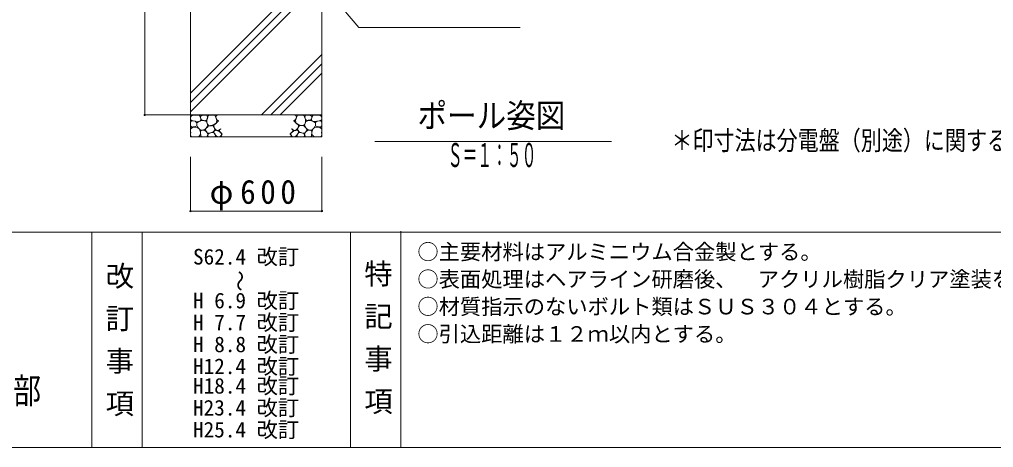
# Model space of a CAD drawing. Units: millimetres on the paper, scale 1:50. Extents: x -5930 to 1479, y 12 to 14760.
# Drawn here: x 57.1 to 146, y 11.9 to 51 of the extents above; entities that cross this region are included whole.
import ezdxf
from ezdxf.enums import TextEntityAlignment as Align

# ---------------------------------------------------------------- set-up
doc = ezdxf.new("R2010")
doc.units = ezdxf.units.MM
for name, color, linetype, lineweight in [('_0-0_', 7, 'Continuous', 13), ('LEVEL001', 1, 'Continuous', 13), ('ハッチ', 4, 'Continuous', 13), ('寸法', 1, 'Continuous', 13), ('本体', 7, 'Continuous', 13)]:
    doc.layers.add(name, color=color, linetype=linetype, lineweight=lineweight)
doc.styles.add('@ＭＳ ゴシック', font='')
doc.styles.add('ＭＳ ゴシック', font='')
doc.styles.get('@ＭＳ ゴシック').set_extended_font_data('@MS Gothic')
doc.styles.get('ＭＳ ゴシック').set_extended_font_data('MS Gothic')

# ---------------------------------------------------------------- blocks, each defined once
blk = doc.blocks.new('filled_dot')
at = {"color": 0, "linetype": 'Continuous', "lineweight": -2, "const_width": 1.25}
blk.add_lwpolyline([(-0.625, 0, 1), (0.625, 0, 1)], format="xyb", close=True, dxfattribs=at)

msp = doc.modelspace()

# ---------------------------------------------------------------- linework, layer by layer
at = {"layer": '_0-0_', "color": 6}
for p, q in [((11.059, 31.608), (284.871, 31.608)), ((11.059, 11.95), (284.871, 11.95))]:
    msp.add_line(p, q, dxfattribs=at)
at = {"layer": '_0-0_'}
for p, q in [((63.664, 31.608), (63.664, 11.95)), ((68.26, 31.608), (68.26, 11.95)), ((87.277, 31.608), (87.277, 11.95)), ((91.873, 31.703), (91.873, 11.95))]:
    msp.add_line(p, q, dxfattribs=at)
at = {"layer": 'LEVEL001'}
for p, q in [((80.421, 59.256), (88.053, 50.292)), ((88.053, 50.292), (102.753, 50.292))]:
    msp.add_line(p, q, dxfattribs=at)
at = {"layer": 'ハッチ'}
for p, q in [((72.671, 44.302), (84.671, 56.302)), ((72.671, 43.454), (84.671, 55.454)), ((72.671, 42.605), (84.671, 54.605)), ((79.164, 42.31), (84.671, 47.817)), ((80.013, 42.31), (84.671, 46.968)), ((80.861, 42.31), (84.671, 46.12)), ((72.676, 41.981), (72.682, 42.114)), ((72.714, 41.868), (72.676, 41.981)), ((72.682, 42.114), (72.735, 42.211)), ((72.814, 41.802), (72.714, 41.868)), ((72.735, 42.211), (72.866, 42.285)), ((72.918, 41.768), (72.814, 41.802)), ((72.866, 42.285), (73.027, 42.298)), ((73.027, 42.298), (73.165, 42.298)), ((73.165, 42.298), (73.379, 42.285)), ((73.379, 42.285), (73.505, 42.259)), ((73.505, 42.259), (73.579, 42.102)), ((73.605, 41.885), (73.562, 41.776)), ((73.579, 42.102), (73.605, 41.885)), ((73.596, 42.066), (73.606, 42.192)), ((73.606, 41.959), (73.596, 42.066)), ((73.606, 42.192), (73.743, 42.278)), ((73.667, 41.858), (73.606, 41.959)), ((73.63, 41.765), (73.868, 41.813)), ((73.768, 41.823), (73.667, 41.858)), ((73.743, 42.278), (73.869, 42.293)), ((73.91, 41.818), (73.768, 41.823)), ((73.868, 41.813), (74.128, 41.701)), ((73.869, 42.293), (74.008, 42.3)), ((74.057, 41.787), (73.91, 41.818)), ((74.008, 42.3), (74.168, 42.293)), ((74.168, 41.878), (74.057, 41.787)), ((74.163, 41.641), (74.168, 41.848)), ((74.168, 42.293), (74.239, 42.096)), ((74.239, 42.096), (74.168, 41.878)), ((74.168, 41.848), (74.214, 41.99)), ((74.214, 41.99), (74.249, 42.131)), ((74.249, 42.131), (74.274, 42.222)), ((74.274, 42.222), (74.371, 42.288)), ((74.371, 42.288), (74.481, 42.301)), ((74.481, 42.301), (74.624, 42.293)), ((74.624, 42.293), (74.765, 42.283)), ((74.765, 42.283), (74.892, 42.283)), ((74.892, 42.283), (74.993, 42.086)), ((74.982, 42.174), (75.058, 42.255)), ((74.991, 42.098), (74.982, 42.174)), ((75.044, 41.988), (74.991, 42.098)), ((74.993, 42.086), (75.079, 41.813)), ((75.079, 41.813), (75.018, 41.565)), ((75.077, 41.878), (75.044, 41.988)), ((75.058, 42.255), (75.128, 42.285)), ((75.216, 41.777), (75.077, 41.878)), ((82.08, 41.793), (82.123, 41.782)), ((82.123, 41.782), (82.261, 41.882)), ((82.28, 42.26), (82.21, 42.29)), ((82.345, 42.09), (82.259, 41.817)), ((82.259, 41.817), (82.32, 41.569)), ((82.261, 41.882), (82.295, 41.992)), ((82.357, 42.178), (82.28, 42.26)), ((82.295, 41.992), (82.347, 42.102)), ((82.447, 42.287), (82.345, 42.09)), ((82.347, 42.102), (82.357, 42.178)), ((82.573, 42.287), (82.447, 42.287)), ((82.715, 42.298), (82.573, 42.287)), ((82.858, 42.305), (82.715, 42.298)), ((82.968, 42.293), (82.858, 42.305)), ((83.064, 42.227), (82.968, 42.293)), ((83.089, 42.136), (83.064, 42.227)), ((83.125, 41.994), (83.089, 42.136)), ((83.17, 42.298), (83.1, 42.1)), ((83.1, 42.1), (83.17, 41.883)), ((83.17, 41.852), (83.125, 41.994)), ((83.33, 42.304), (83.17, 42.298)), ((83.17, 41.883), (83.282, 41.792)), ((83.175, 41.645), (83.17, 41.852)), ((83.471, 41.817), (83.211, 41.706)), ((83.282, 41.792), (83.429, 41.822)), ((83.469, 42.298), (83.33, 42.304)), ((83.429, 41.822), (83.57, 41.827)), ((83.596, 42.282), (83.469, 42.298)), ((83.709, 41.769), (83.471, 41.817)), ((83.57, 41.827), (83.672, 41.863)), ((83.732, 42.196), (83.596, 42.282)), ((83.672, 41.863), (83.732, 41.964)), ((83.742, 42.07), (83.732, 42.196)), ((83.732, 41.964), (83.742, 42.07)), ((83.759, 42.107), (83.733, 41.889)), ((83.733, 41.889), (83.777, 41.781)), ((83.833, 42.263), (83.759, 42.107)), ((83.959, 42.289), (83.833, 42.263)), ((84.173, 42.302), (83.959, 42.289)), ((84.312, 42.302), (84.173, 42.302)), ((84.473, 42.289), (84.312, 42.302)), ((84.421, 41.772), (84.525, 41.807)), ((84.603, 42.215), (84.473, 42.289)), ((84.525, 41.807), (84.625, 41.872)), ((84.656, 42.118), (84.603, 42.215)), ((84.625, 41.872), (84.663, 41.985)), ((84.663, 41.985), (84.656, 42.118)), ((72.674, 40.812), (72.683, 40.955)), ((72.675, 41.376), (72.681, 41.509)), ((72.712, 41.286), (72.675, 41.376)), ((72.677, 41.642), (72.768, 41.773)), ((72.681, 41.509), (72.677, 41.642)), ((72.683, 40.955), (72.713, 41.052)), ((72.793, 41.205), (72.712, 41.286)), ((72.713, 41.052), (72.883, 41.191)), ((72.768, 41.773), (73.1, 41.742)), ((72.9, 41.217), (72.793, 41.205)), ((72.883, 41.191), (73.12, 41.196)), ((73.037, 41.217), (72.9, 41.217)), ((73.075, 41.746), (72.918, 41.768)), ((73.256, 41.317), (73.037, 41.217)), ((73.257, 41.698), (73.075, 41.746)), ((73.1, 41.742), (73.25, 41.605)), ((73.12, 41.196), (73.347, 41.15)), ((73.25, 41.605), (73.256, 41.317)), ((73.418, 41.702), (73.257, 41.698)), ((73.26, 41.581), (73.403, 41.67)), ((73.266, 41.479), (73.26, 41.581)), ((73.266, 41.349), (73.266, 41.479)), ((73.308, 41.218), (73.266, 41.349)), ((73.386, 41.122), (73.308, 41.218)), ((73.347, 41.15), (73.491, 41.001)), ((73.487, 41.021), (73.386, 41.122)), ((73.403, 41.67), (73.63, 41.765)), ((73.509, 41.737), (73.418, 41.702)), ((73.564, 40.95), (73.487, 41.021)), ((73.491, 41.001), (73.594, 40.748)), ((73.562, 41.776), (73.509, 41.737)), ((73.707, 40.932), (73.564, 40.95)), ((73.612, 40.854), (73.72, 40.929)), ((73.868, 40.95), (73.707, 40.932)), ((73.72, 40.929), (73.944, 40.934)), ((73.981, 40.992), (73.868, 40.95)), ((73.944, 40.934), (74.135, 40.775)), ((74.112, 41.093), (73.981, 40.992)), ((74.052, 40.897), (74.057, 41.003)), ((74.057, 41.003), (74.117, 41.094)), ((74.264, 41.362), (74.112, 41.093)), ((74.117, 41.094), (74.219, 41.211)), ((74.128, 41.701), (74.264, 41.362)), ((74.229, 41.459), (74.163, 41.641)), ((74.219, 41.211), (74.29, 41.302)), ((74.335, 41.332), (74.229, 41.459)), ((74.29, 41.302), (74.391, 41.322)), ((74.507, 41.337), (74.335, 41.332)), ((74.391, 41.322), (74.598, 41.332)), ((74.786, 41.398), (74.507, 41.337)), ((74.598, 41.332), (74.725, 41.347)), ((74.725, 41.347), (74.841, 41.17)), ((74.907, 40.938), (74.725, 40.745)), ((75.018, 41.565), (74.786, 41.398)), ((74.795, 41.304), (74.839, 41.405)), ((74.843, 41.199), (74.795, 41.304)), ((74.824, 40.845), (74.91, 40.907)), ((74.839, 41.405), (74.949, 41.5)), ((74.841, 41.17), (74.907, 40.938)), ((74.867, 41.099), (74.843, 41.199)), ((74.963, 40.998), (74.867, 41.099)), ((74.91, 40.907), (75.02, 40.922)), ((74.949, 41.5), (75.039, 41.567)), ((75.078, 40.903), (74.963, 40.998)), ((75.02, 40.922), (75.13, 40.874)), ((75.039, 41.567), (75.078, 41.634)), ((75.078, 41.634), (75.164, 41.725)), ((75.216, 40.888), (75.078, 40.903)), ((75.164, 41.725), (75.231, 41.768)), ((75.258, 41.789), (75.216, 41.777)), ((75.453, 41.048), (75.216, 40.888)), ((75.231, 41.768), (75.261, 41.777)), ((75.319, 40.892), (75.357, 40.972)), ((75.357, 40.972), (75.428, 41.028)), ((75.428, 41.028), (75.453, 41.046)), ((81.91, 41.033), (81.885, 41.05)), ((81.886, 41.053), (82.122, 40.893)), ((81.981, 40.976), (81.91, 41.033)), ((82.02, 40.896), (81.981, 40.976)), ((82.108, 41.772), (82.077, 41.782)), ((82.175, 41.729), (82.108, 41.772)), ((82.122, 40.893), (82.261, 40.907)), ((82.261, 41.638), (82.175, 41.729)), ((82.318, 40.926), (82.208, 40.878)), ((82.299, 41.571), (82.261, 41.638)), ((82.261, 40.907), (82.376, 41.003)), ((82.39, 41.504), (82.299, 41.571)), ((82.428, 40.912), (82.318, 40.926)), ((82.32, 41.569), (82.553, 41.402)), ((82.376, 41.003), (82.471, 41.103)), ((82.5, 41.409), (82.39, 41.504)), ((82.514, 40.85), (82.428, 40.912)), ((82.497, 41.175), (82.431, 40.942)), ((82.431, 40.942), (82.614, 40.75)), ((82.471, 41.103), (82.495, 41.203)), ((82.495, 41.203), (82.543, 41.309)), ((82.614, 41.352), (82.497, 41.175)), ((82.543, 41.309), (82.5, 41.409)), ((82.553, 41.402), (82.831, 41.342)), ((82.74, 41.337), (82.614, 41.352)), ((82.948, 41.326), (82.74, 41.337)), ((82.831, 41.342), (83.003, 41.337)), ((83.049, 41.306), (82.948, 41.326)), ((83.003, 41.337), (83.11, 41.463)), ((83.12, 41.215), (83.049, 41.306)), ((83.211, 41.706), (83.074, 41.367)), ((83.074, 41.367), (83.226, 41.097)), ((83.11, 41.463), (83.175, 41.645)), ((83.221, 41.099), (83.12, 41.215)), ((83.395, 40.938), (83.203, 40.78)), ((83.282, 41.008), (83.221, 41.099)), ((83.226, 41.097), (83.357, 40.996)), ((83.236, 40.826), (83.287, 40.901)), ((83.287, 40.901), (83.282, 41.008)), ((83.357, 40.996), (83.471, 40.954)), ((83.619, 40.933), (83.395, 40.938)), ((83.471, 40.954), (83.631, 40.936)), ((83.726, 40.859), (83.619, 40.933)), ((83.631, 40.936), (83.774, 40.954)), ((83.935, 41.674), (83.709, 41.769)), ((83.847, 41.005), (83.745, 40.753)), ((83.774, 40.954), (83.852, 41.026)), ((83.777, 41.781), (83.829, 41.742)), ((83.829, 41.742), (83.92, 41.707)), ((83.992, 41.154), (83.847, 41.005)), ((83.852, 41.026), (83.953, 41.127)), ((83.92, 41.707), (84.081, 41.702)), ((84.078, 41.585), (83.935, 41.674)), ((83.953, 41.127), (84.03, 41.222)), ((84.218, 41.2), (83.992, 41.154)), ((84.03, 41.222), (84.072, 41.353)), ((84.072, 41.484), (84.078, 41.585)), ((84.072, 41.353), (84.072, 41.484)), ((84.081, 41.702), (84.264, 41.75)), ((84.088, 41.609), (84.082, 41.322)), ((84.082, 41.322), (84.301, 41.222)), ((84.238, 41.747), (84.088, 41.609)), ((84.455, 41.195), (84.218, 41.2)), ((84.57, 41.778), (84.238, 41.747)), ((84.264, 41.75), (84.421, 41.772)), ((84.301, 41.222), (84.439, 41.222)), ((84.439, 41.222), (84.545, 41.209)), ((84.625, 41.056), (84.455, 41.195)), ((84.545, 41.209), (84.626, 41.29)), ((84.662, 41.647), (84.57, 41.778)), ((84.656, 40.959), (84.625, 41.056)), ((84.626, 41.29), (84.663, 41.38)), ((84.665, 40.817), (84.656, 40.959)), ((84.658, 41.513), (84.662, 41.647)), ((84.663, 41.38), (84.658, 41.513)), ((72.698, 40.697), (72.674, 40.812)), ((72.675, 40.569), (72.698, 40.697)), ((72.677, 40.445), (72.675, 40.569)), ((72.729, 40.352), (72.677, 40.445)), ((72.858, 40.311), (72.729, 40.352)), ((73.084, 40.306), (72.858, 40.311)), ((73.285, 40.311), (73.084, 40.306)), ((73.419, 40.347), (73.285, 40.311)), ((73.589, 40.537), (73.419, 40.347)), ((73.594, 40.748), (73.589, 40.537)), ((73.594, 40.761), (73.612, 40.854)), ((73.594, 40.631), (73.594, 40.761)), ((73.617, 40.495), (73.594, 40.631)), ((73.626, 40.374), (73.617, 40.495)), ((73.743, 40.313), (73.626, 40.374)), ((74, 40.309), (73.743, 40.313)), ((74.163, 40.323), (74, 40.309)), ((74.102, 40.821), (74.052, 40.897)), ((74.153, 40.761), (74.102, 40.821)), ((74.135, 40.775), (74.261, 40.603)), ((74.229, 40.649), (74.153, 40.761)), ((74.242, 40.467), (74.163, 40.323)), ((74.391, 40.639), (74.229, 40.649)), ((74.261, 40.603), (74.242, 40.467)), ((74.264, 40.515), (74.326, 40.601)), ((74.269, 40.453), (74.264, 40.515)), ((74.293, 40.343), (74.269, 40.453)), ((74.431, 40.305), (74.293, 40.343)), ((74.326, 40.601), (74.417, 40.644)), ((74.725, 40.745), (74.391, 40.639)), ((74.417, 40.644), (74.541, 40.683)), ((74.623, 40.324), (74.431, 40.305)), ((74.541, 40.683), (74.671, 40.711)), ((74.809, 40.315), (74.623, 40.324)), ((74.671, 40.711), (74.79, 40.721)), ((74.79, 40.721), (74.867, 40.587)), ((74.795, 40.745), (74.824, 40.845)), ((74.839, 40.649), (74.795, 40.745)), ((74.919, 40.339), (74.809, 40.315)), ((74.91, 40.549), (74.839, 40.649)), ((74.867, 40.587), (74.943, 40.458)), ((74.977, 40.429), (74.91, 40.549)), ((74.943, 40.458), (74.919, 40.339)), ((75.13, 40.32), (74.977, 40.429)), ((75.13, 40.874), (75.264, 40.836)), ((75.25, 40.315), (75.13, 40.32)), ((75.374, 40.339), (75.25, 40.315)), ((75.264, 40.836), (75.475, 40.664)), ((75.348, 40.788), (75.319, 40.892)), ((75.419, 40.72), (75.348, 40.788)), ((75.503, 40.477), (75.374, 40.339)), ((75.485, 40.667), (75.419, 40.72)), ((75.475, 40.664), (75.503, 40.477)), ((75.479, 40.421), (75.52, 40.498)), ((75.482, 40.361), (75.479, 40.421)), ((75.532, 40.311), (75.482, 40.361)), ((75.562, 40.61), (75.485, 40.667)), ((75.52, 40.498), (75.577, 40.569)), ((75.603, 40.311), (75.532, 40.311)), ((75.567, 40.61), (75.562, 40.61)), ((75.577, 40.569), (75.578, 40.57)), ((81.735, 40.315), (81.806, 40.315)), ((81.762, 40.573), (81.76, 40.574)), ((81.818, 40.502), (81.762, 40.573)), ((81.771, 40.615), (81.777, 40.615)), ((81.777, 40.615), (81.854, 40.671)), ((81.806, 40.315), (81.857, 40.366)), ((81.86, 40.425), (81.818, 40.502)), ((81.864, 40.668), (81.835, 40.482)), ((81.835, 40.482), (81.964, 40.343)), ((81.854, 40.671), (81.919, 40.724)), ((81.857, 40.366), (81.86, 40.425)), ((82.074, 40.84), (81.864, 40.668)), ((81.919, 40.724), (81.99, 40.793)), ((81.964, 40.343), (82.089, 40.319)), ((81.99, 40.793), (82.02, 40.896)), ((82.208, 40.878), (82.074, 40.84)), ((82.089, 40.319), (82.208, 40.324)), ((82.208, 40.324), (82.361, 40.434)), ((82.361, 40.434), (82.428, 40.553)), ((82.472, 40.591), (82.395, 40.462)), ((82.395, 40.462), (82.419, 40.343)), ((82.419, 40.343), (82.529, 40.319)), ((82.428, 40.553), (82.5, 40.654)), ((82.548, 40.725), (82.472, 40.591)), ((82.5, 40.654), (82.543, 40.749)), ((82.543, 40.749), (82.514, 40.85)), ((82.529, 40.319), (82.716, 40.329)), ((82.668, 40.716), (82.548, 40.725)), ((82.614, 40.75), (82.948, 40.644)), ((82.797, 40.687), (82.668, 40.716)), ((82.716, 40.329), (82.907, 40.309)), ((82.921, 40.649), (82.797, 40.687)), ((82.907, 40.309), (83.046, 40.348)), ((83.012, 40.606), (82.921, 40.649)), ((82.948, 40.644), (83.11, 40.654)), ((83.074, 40.52), (83.012, 40.606)), ((83.046, 40.348), (83.07, 40.458)), ((83.07, 40.458), (83.074, 40.52)), ((83.203, 40.78), (83.077, 40.607)), ((83.077, 40.607), (83.096, 40.472)), ((83.096, 40.472), (83.175, 40.327)), ((83.11, 40.654), (83.186, 40.765)), ((83.175, 40.327), (83.339, 40.313)), ((83.186, 40.765), (83.236, 40.826)), ((83.339, 40.313), (83.595, 40.318)), ((83.595, 40.318), (83.712, 40.378)), ((83.712, 40.378), (83.721, 40.5)), ((83.721, 40.5), (83.745, 40.635)), ((83.745, 40.766), (83.726, 40.859)), ((83.745, 40.635), (83.745, 40.766)), ((83.745, 40.753), (83.75, 40.542)), ((83.75, 40.542), (83.92, 40.351)), ((83.92, 40.351), (84.053, 40.315)), ((84.053, 40.315), (84.254, 40.31)), ((84.254, 40.31), (84.481, 40.315)), ((84.481, 40.315), (84.61, 40.357)), ((84.61, 40.357), (84.661, 40.449)), ((84.64, 40.701), (84.665, 40.817)), ((84.663, 40.573), (84.64, 40.701)), ((84.661, 40.449), (84.663, 40.573))]:
    msp.add_line(p, q, dxfattribs=at)
at = {"layer": '寸法'}
for p, q in [((68.492, 72.31), (68.492, 42.31)), ((72.671, 42.31), (68.492, 42.31)), ((72.671, 38.491), (72.671, 33.535)), ((84.671, 38.491), (84.671, 33.535)), ((72.671, 33.535), (84.671, 33.535))]:
    msp.add_line(p, q, dxfattribs=at)
at = {"layer": '寸法', "color": 3}
msp.add_line((89.492, 39.896), (111.092, 39.896), dxfattribs=at)
at = {"layer": '本体'}
for p, q in [((72.671, 40.31), (72.671, 72.31)), ((84.671, 40.31), (84.671, 72.31)), ((72.671, 42.31), (84.671, 42.31)), ((72.671, 40.31), (84.671, 40.31))]:
    msp.add_line(p, q, dxfattribs=at)

# ---------------------------------------------------------------- block references
at = {"layer": '寸法', "xscale": 0.08, "yscale": 0.08}
for p, rotation in [((68.492, 42.31), 90), ((84.671, 33.535), 180)]:
    msp.add_blockref('filled_dot', p, dxfattribs=dict(at, rotation=rotation))
msp.add_blockref('filled_dot', (72.671, 33.535), dxfattribs=at)

# ---------------------------------------------------------------- texts
at = {"layer": '_0-0_', "style": '@ＭＳ ゴシック'}
for s, p in [('改 訂 事 項', (64.667, 28.937)), ('特 記 事 項', (88.28, 29.133))]:
    msp.add_text(s, height=1.899, rotation=270, dxfattribs=at).set_placement(p, align=Align.BOTTOM_LEFT)
at = {"layer": '_0-0_', "style": 'ＭＳ ゴシック', "width": 0.8}
msp.add_text('福岡市住宅都市局みどりのまち推進部', height=2.336, dxfattribs=at).set_placement((15.699, 15.271), align=Align.BOTTOM_LEFT)
at = {"layer": '寸法', "color": 3, "style": 'ＭＳ ゴシック'}
for s, height, width, p in [('ポール姿図', 2.199, 0.9, (93.392, 40.496)), ('＊印寸法は分電盤（別途）に関する仮定寸法です。', 1.76, 0.8, (116.574, 38.579)), ('Ｓ＝１：５０', 2.199, 0.45, (96.152, 36.896))]:
    msp.add_text(s, height=height, dxfattribs=dict(at, width=width)).set_placement(p, align=Align.BOTTOM_LEFT)
at = {"layer": '寸法', "insert": (74.421, 33.602), "char_height": 2.199, "attachment_point": 7, "style": 'ＭＳ ゴシック'}
msp.add_mtext('\\T1.29;\\W0.95;φ600', dxfattribs=at)
at = {"layer": '本体', "style": 'ＭＳ ゴシック'}
for s, p in [('S62.4 改訂', (72.9, 28.229)), ('○主要材料はアルミニウム合金製とする。', (93.382, 28.676)), ('○表面処理はヘアライン研磨後、\u3000アクリル樹脂クリア塗装を施す。', (93.382, 26.176)), ('H 6.9 改訂', (72.9, 24.229)), ('○材質指示のないボルト類はＳＵＳ３０４とする。', (93.382, 23.676)), ('H 7.7 改訂', (72.9, 22.229)), ('○引込距離は１２ｍ以内とする。', (93.382, 21.176)), ('H 8.8 改訂', (72.9, 20.229)), ('H12.4 改訂', (72.9, 18.229)), ('H18.4 改訂', (72.9, 16.444)), ('H23.4 改訂', (72.9, 14.444)), ('H25.4 改訂', (72.9, 12.444))]:
    msp.add_text(s, height=1.424, dxfattribs=at).set_placement(p, align=Align.BOTTOM_LEFT)
msp.add_text('～', height=1.424, rotation=270, dxfattribs=at).set_placement((76.035, 28.13), align=Align.BOTTOM_LEFT)

doc.saveas('drawing.dxf')
